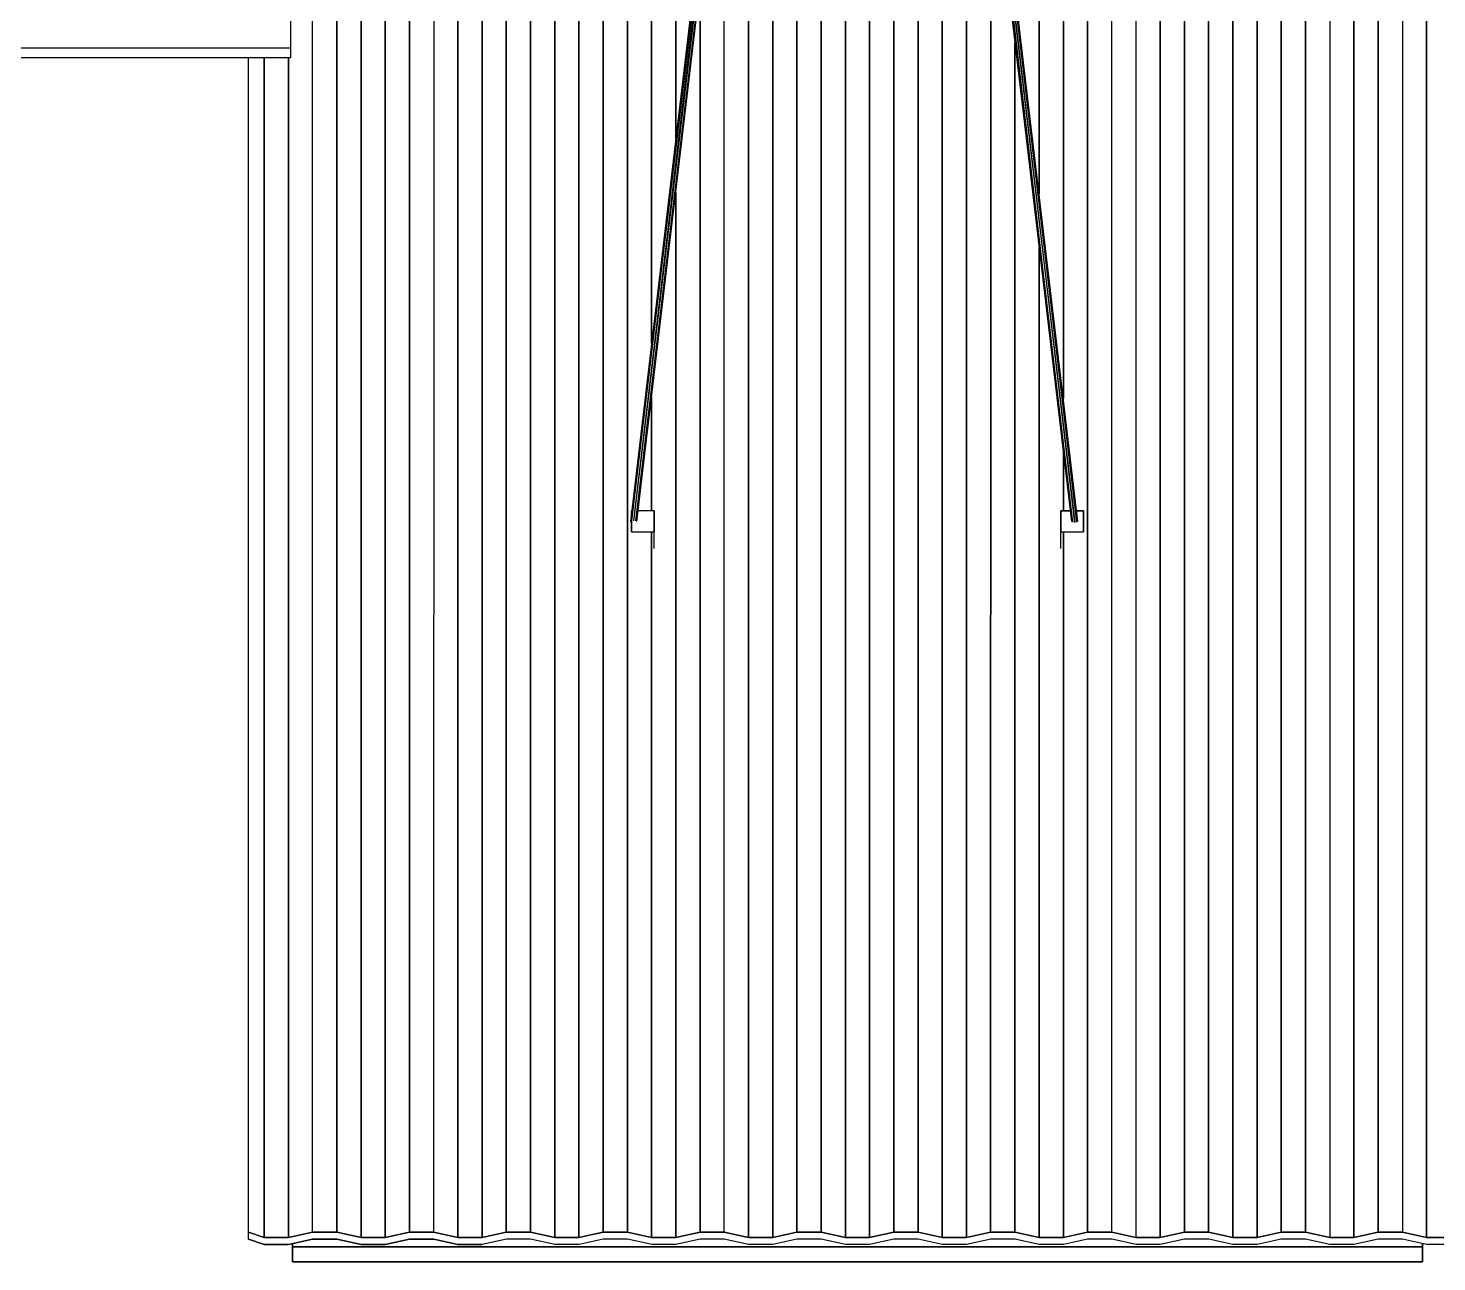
# Model space of a CAD drawing. Extents: x -32 to 51.8, y -51.6 to -5.5.
# Drawn here: x -11.639 to -6.653, y -29.109 to -24.744 of the extents above; entities that cross this region are included whole.
import ezdxf

# ---------------------------------------------------------------- set-up
doc = ezdxf.new("R2010")
doc.units = 0
doc.header["$MEASUREMENT"] = 0
doc.layers.get('0').update_dxf_attribs({"linetype": 'CONTINUOUS'})
doc.layers.add('hachures', color=5, linetype='CONTINUOUS')

msp = doc.modelspace()

# ---------------------------------------------------------------- linework, layer by layer
for p, q in [((-8.5805, -21.0387), (-7.9345, -26.4924)), ((-7.9424, -26.4916), (-8.5805, -21.0387)), ((-8.8629, -21.0532), (-9.5065, -26.4895)), ((-8.8602, -21.0532), (-9.5065, -26.4895)), ((-9.5032, -26.4875), (-8.8525, -21.0532)), ((-8.8601, -21.0532), (-9.5032, -26.4875)), ((-9.4953, -26.4866), (-8.8443, -21.0532)), ((-9.4953, -26.4866), (-8.8524, -21.0532)), ((-9.4873, -26.4875), (-8.8404, -21.0532)), ((-8.8442, -21.0532), (-9.4873, -26.4875)), ((-9.484, -26.4895), (-8.8404, -21.0532)), ((-8.5892, -21.0532), (-7.9457, -26.4895)), ((-8.5865, -21.0532), (-7.9424, -26.4916)), ((-8.5865, -21.0532), (-7.9457, -26.4895)), ((-7.9345, -26.4924), (-8.5707, -21.0532)), ((-7.9265, -26.4916), (-8.5706, -21.0532)), ((-7.9265, -26.4916), (-8.5668, -21.0532)), ((-7.9232, -26.4895), (-8.5667, -21.0532)), ((-10.71, -24.651), (-10.71, -24.8128)), ((-14.63, -24.8128), (-10.79, -24.8128)), ((-10.79, -24.8128), (-10.71, -24.8128)), ((-10.71, -24.8128), (-10.71, -24.8484)), ((-10.79, -24.8484), (-14.63, -24.8484)), ((-10.8587, -29.0038), (-10.8587, -24.8484)), ((-10.71, -24.8484), (-10.79, -24.8484)), ((-9.4319, -26.4515), (-9.4319, -26.0495)), ((-7.9748, -26.4515), (-7.9748, -26.2437)), ((-9.502, -26.4515), (-9.5034, -26.4515)), ((-9.5034, -26.4629), (-9.5034, -26.4515)), ((-9.5034, -26.4515), (-9.5034, -26.4629)), ((-9.5034, -26.5264), (-9.5034, -26.463)), ((-9.5034, -26.463), (-9.5034, -26.5264)), ((-9.4234, -26.4515), (-9.4795, -26.4515)), ((-9.4234, -26.4515), (-9.4234, -26.5264)), ((-9.4234, -26.5264), (-9.4234, -26.4515)), ((-7.9502, -26.4515), (-7.9834, -26.4515)), ((-7.9834, -26.5264), (-7.9834, -26.4515)), ((-7.9834, -26.4515), (-7.9502, -26.4515)), ((-7.9834, -26.5102), (-7.9834, -26.4515)), ((-7.9834, -26.4515), (-7.9834, -26.5264)), ((-7.9034, -26.4515), (-7.9277, -26.4515)), ((-7.9277, -26.4515), (-7.9034, -26.4515)), ((-7.9034, -26.4515), (-7.9034, -26.5264)), ((-7.9034, -26.5264), (-7.9034, -26.4515)), ((-9.5065, -26.4895), (-9.5034, -26.4876)), ((-9.5065, -26.4895), (-9.5034, -26.4887)), ((-9.5034, -26.4914), (-9.5065, -26.4895)), ((-9.5034, -26.5264), (-9.4234, -26.5264)), ((-9.4234, -26.5851), (-9.4234, -26.5264)), ((-7.9834, -26.5851), (-7.9834, -26.5264)), ((-7.9834, -26.5264), (-7.9034, -26.5264)), ((-10.8586, -29.0284), (-10.8587, -29.0038)), ((-10.8034, -29.023), (-10.8587, -29.0038)), ((-10.8587, -29.0038), (-10.8034, -29.023)), ((-10.632, -29.0038), (-10.7177, -29.023)), ((-10.7177, -29.023), (-10.632, -29.0038)), ((-10.5462, -29.0038), (-10.632, -29.0038)), ((-10.632, -29.0038), (-10.5462, -29.0038)), ((-10.6318, -29.0038), (-10.6318, -29.0038)), ((-10.6318, -29.0038), (-10.6318, -29.0038)), ((-10.4605, -29.023), (-10.5462, -29.0038)), ((-10.5462, -29.0038), (-10.4605, -29.023)), ((-10.5461, -29.0038), (-10.5461, -29.0039)), ((-10.5461, -29.0039), (-10.5461, -29.0038)), ((-10.2891, -29.0038), (-10.3748, -29.023)), ((-10.3748, -29.023), (-10.2891, -29.0038)), ((-10.2034, -29.0038), (-10.2891, -29.0038)), ((-10.2891, -29.0038), (-10.2034, -29.0038)), ((-10.289, -29.0038), (-10.289, -29.0038)), ((-10.289, -29.0038), (-10.289, -29.0038)), ((-10.1177, -29.023), (-10.2034, -29.0038)), ((-10.2034, -29.0038), (-10.1177, -29.023)), ((-10.2033, -29.0039), (-10.2033, -29.0039)), ((-10.2033, -29.0039), (-10.2033, -29.0039)), ((-9.9462, -29.0038), (-10.032, -29.023)), ((-10.032, -29.023), (-9.9462, -29.0038)), ((-9.8605, -29.0038), (-9.9462, -29.0038)), ((-9.9462, -29.0038), (-9.8605, -29.0039)), ((-9.9461, -29.0038), (-9.9461, -29.0038)), ((-9.7748, -29.023), (-9.8605, -29.0038)), ((-9.8605, -29.0039), (-9.7748, -29.023)), ((-9.8604, -29.0039), (-9.8604, -29.0039)), ((-9.8604, -29.0039), (-9.8604, -29.0039)), ((-9.6034, -29.0038), (-9.6891, -29.023)), ((-9.6891, -29.023), (-9.6034, -29.0039)), ((-9.5177, -29.0038), (-9.6034, -29.0038)), ((-9.6034, -29.0039), (-9.5177, -29.0039)), ((-9.6033, -29.0038), (-9.6033, -29.0039)), ((-9.6033, -29.0039), (-9.6033, -29.0038)), ((-9.432, -29.023), (-9.5177, -29.0038)), ((-9.5177, -29.0039), (-9.432, -29.023)), ((-9.5176, -29.0039), (-9.5176, -29.0039)), ((-9.5176, -29.0039), (-9.5176, -29.0039)), ((-9.2605, -29.0038), (-9.3462, -29.023)), ((-9.3462, -29.023), (-9.2605, -29.0039)), ((-9.1748, -29.0038), (-9.2605, -29.0038)), ((-9.2605, -29.0039), (-9.1748, -29.0039)), ((-9.2604, -29.0038), (-9.2604, -29.0039)), ((-9.2604, -29.0039), (-9.2604, -29.0038)), ((-9.0891, -29.023), (-9.1748, -29.0038)), ((-9.1748, -29.0039), (-9.0891, -29.0231)), ((-9.1747, -29.0039), (-9.1747, -29.0039)), ((-9.1747, -29.0039), (-9.1747, -29.0039)), ((-8.9177, -29.0038), (-9.0034, -29.023)), ((-9.0034, -29.0231), (-8.9177, -29.0039)), ((-8.832, -29.0038), (-8.9177, -29.0038)), ((-8.9177, -29.0039), (-8.832, -29.0039)), ((-8.9176, -29.0038), (-8.9176, -29.0039)), ((-8.9176, -29.0039), (-8.9176, -29.0038)), ((-8.7462, -29.023), (-8.832, -29.0038)), ((-8.832, -29.0039), (-8.7462, -29.0231)), ((-8.8318, -29.0039), (-8.8318, -29.0039)), ((-8.8318, -29.0039), (-8.8318, -29.0039)), ((-8.5748, -29.0038), (-8.6605, -29.023)), ((-8.6605, -29.0231), (-8.5748, -29.0039)), ((-8.4891, -29.0038), (-8.5748, -29.0038)), ((-8.5748, -29.0039), (-8.4891, -29.0039)), ((-8.5747, -29.0038), (-8.5747, -29.0039)), ((-8.5747, -29.0039), (-8.5747, -29.0038)), ((-8.4034, -29.023), (-8.4891, -29.0038)), ((-8.4891, -29.0039), (-8.4034, -29.0231)), ((-8.489, -29.0039), (-8.489, -29.0039)), ((-8.489, -29.0039), (-8.489, -29.0039)), ((-8.232, -29.0038), (-8.3177, -29.023)), ((-8.3177, -29.0231), (-8.232, -29.0039)), ((-8.1462, -29.0038), (-8.232, -29.0038)), ((-8.232, -29.0039), (-8.1462, -29.0039)), ((-8.2318, -29.0038), (-8.2318, -29.0039)), ((-8.2318, -29.0039), (-8.2318, -29.0038)), ((-8.0605, -29.023), (-8.1462, -29.0038)), ((-8.1462, -29.0039), (-8.0605, -29.0231)), ((-8.1461, -29.0039), (-8.1461, -29.0039)), ((-8.1461, -29.0039), (-8.1461, -29.0039)), ((-7.8891, -29.0038), (-7.9748, -29.023)), ((-7.9748, -29.0231), (-7.8891, -29.0039)), ((-7.8034, -29.0038), (-7.8891, -29.0038)), ((-7.8891, -29.0039), (-7.8034, -29.0039)), ((-7.889, -29.0038), (-7.889, -29.0039)), ((-7.889, -29.0039), (-7.889, -29.0038)), ((-7.7177, -29.023), (-7.8034, -29.0038)), ((-7.8034, -29.0039), (-7.7177, -29.0231)), ((-7.8033, -29.0039), (-7.8033, -29.0039)), ((-7.8033, -29.0039), (-7.8033, -29.0039)), ((-7.5462, -29.0038), (-7.632, -29.023)), ((-7.632, -29.0231), (-7.5462, -29.0039)), ((-7.4605, -29.0038), (-7.5462, -29.0038)), ((-7.5462, -29.0039), (-7.4605, -29.0039)), ((-7.5461, -29.0038), (-7.5461, -29.0039)), ((-7.5461, -29.0039), (-7.5461, -29.0038)), ((-7.3748, -29.023), (-7.4605, -29.0038)), ((-7.4605, -29.0039), (-7.3748, -29.0231)), ((-7.4604, -29.0039), (-7.4604, -29.004)), ((-7.4604, -29.004), (-7.4604, -29.0039)), ((-7.2034, -29.0038), (-7.2891, -29.023)), ((-7.2891, -29.0231), (-7.2034, -29.0039)), ((-7.1177, -29.0039), (-7.2034, -29.0038)), ((-7.2034, -29.0039), (-7.1177, -29.0039)), ((-7.2033, -29.0038), (-7.2033, -29.0039)), ((-7.2033, -29.0039), (-7.2033, -29.0038)), ((-7.032, -29.023), (-7.1177, -29.0039)), ((-7.1177, -29.0039), (-7.032, -29.0231)), ((-7.1176, -29.0039), (-7.1176, -29.004)), ((-7.1176, -29.004), (-7.1176, -29.0039)), ((-6.8605, -29.0039), (-6.9462, -29.023)), ((-6.9462, -29.0231), (-6.8605, -29.004)), ((-6.7748, -29.0039), (-6.8605, -29.0039)), ((-6.8605, -29.004), (-6.7748, -29.004)), ((-6.8604, -29.004), (-6.8604, -29.0039)), ((-6.8604, -29.0039), (-6.8604, -29.004)), ((-6.6891, -29.023), (-6.7748, -29.0039)), ((-6.7748, -29.004), (-6.6891, -29.0231)), ((-6.7747, -29.004), (-6.7747, -29.0039)), ((-6.7747, -29.0039), (-6.7747, -29.004)), ((-10.8586, -29.0284), (-10.8033, -29.0476)), ((-10.8033, -29.0476), (-10.8586, -29.0284)), ((-10.8034, -29.023), (-10.7177, -29.023)), ((-10.7177, -29.023), (-10.8034, -29.023)), ((-10.8033, -29.023), (-10.8033, -29.023)), ((-10.8033, -29.023), (-10.8033, -29.023)), ((-10.8033, -29.0476), (-10.7176, -29.0476)), ((-10.7176, -29.0476), (-10.8033, -29.0476)), ((-10.7176, -29.023), (-10.7176, -29.023)), ((-10.7176, -29.0476), (-10.6318, -29.0284)), ((-10.6318, -29.0284), (-10.7176, -29.0476)), ((-10.7034, -29.0444), (-10.7034, -29.0564)), ((-10.7034, -29.0564), (-10.7034, -29.0444)), ((-10.7034, -29.0564), (-10.7034, -29.0444)), ((-10.6234, -29.0564), (-10.7034, -29.0564)), ((-10.7034, -29.0564), (-10.7034, -29.109)), ((-10.6234, -29.0564), (-10.7034, -29.0564)), ((-10.7034, -29.1091), (-10.7034, -29.0564)), ((-10.7034, -29.0564), (-10.6234, -29.0564)), ((-10.7033, -29.0444), (-10.7033, -29.0564)), ((-10.7033, -29.0564), (-10.7033, -29.109)), ((-10.6318, -29.0284), (-10.5461, -29.0284)), ((-10.5461, -29.0284), (-10.6318, -29.0284)), ((-6.7834, -29.0564), (-10.6234, -29.0564)), ((-6.7834, -29.0564), (-10.6234, -29.0564)), ((-10.6234, -29.0564), (-6.7834, -29.0564)), ((-10.5461, -29.0284), (-10.4604, -29.0476)), ((-10.4604, -29.0476), (-10.5461, -29.0284)), ((-10.3748, -29.023), (-10.4605, -29.023)), ((-10.4605, -29.023), (-10.3748, -29.023)), ((-10.4604, -29.023), (-10.4604, -29.023)), ((-10.4604, -29.023), (-10.4604, -29.023)), ((-10.4604, -29.0476), (-10.3747, -29.0476)), ((-10.3747, -29.0476), (-10.4604, -29.0476)), ((-10.3747, -29.023), (-10.3747, -29.023)), ((-10.3747, -29.0476), (-10.289, -29.0284)), ((-10.289, -29.0284), (-10.3747, -29.0476)), ((-10.289, -29.0284), (-10.2033, -29.0284)), ((-10.2033, -29.0284), (-10.289, -29.0284)), ((-10.2033, -29.0284), (-10.1176, -29.0476)), ((-10.1176, -29.0476), (-10.2033, -29.0284)), ((-10.032, -29.023), (-10.1177, -29.023)), ((-10.1177, -29.023), (-10.032, -29.023)), ((-10.1176, -29.023), (-10.1176, -29.023)), ((-10.1176, -29.023), (-10.1176, -29.023)), ((-10.1176, -29.0476), (-10.0318, -29.0476)), ((-10.0318, -29.0476), (-10.1176, -29.0476)), ((-10.0318, -29.023), (-10.0318, -29.023)), ((-9.9461, -29.0284), (-10.0318, -29.0476)), ((-9.8604, -29.0284), (-9.9461, -29.0284)), ((-9.7747, -29.0476), (-9.8604, -29.0284)), ((-9.6891, -29.023), (-9.7748, -29.023)), ((-9.7748, -29.023), (-9.6891, -29.023)), ((-9.7747, -29.023), (-9.7747, -29.023)), ((-9.7747, -29.023), (-9.7747, -29.023)), ((-9.689, -29.0476), (-9.7747, -29.0476)), ((-9.689, -29.023), (-9.689, -29.023)), ((-9.689, -29.023), (-9.689, -29.023)), ((-9.6033, -29.0284), (-9.689, -29.0476)), ((-9.5176, -29.0284), (-9.6033, -29.0284)), ((-9.4318, -29.0476), (-9.5176, -29.0284)), ((-9.3462, -29.023), (-9.432, -29.023)), ((-9.432, -29.023), (-9.3462, -29.023)), ((-9.4318, -29.023), (-9.4318, -29.023)), ((-9.4318, -29.023), (-9.4318, -29.023)), ((-9.3461, -29.0476), (-9.4318, -29.0476)), ((-9.3461, -29.023), (-9.3461, -29.023)), ((-9.2604, -29.0285), (-9.3461, -29.0476)), ((-9.1747, -29.0285), (-9.2604, -29.0285)), ((-9.089, -29.0476), (-9.1747, -29.0285)), ((-9.0034, -29.023), (-9.0891, -29.023)), ((-9.0891, -29.0231), (-9.0034, -29.0231)), ((-9.089, -29.023), (-9.089, -29.0231)), ((-9.089, -29.0231), (-9.089, -29.023)), ((-9.0033, -29.0476), (-9.089, -29.0476)), ((-9.0033, -29.023), (-9.0033, -29.023)), ((-9.0033, -29.023), (-9.0033, -29.023)), ((-8.9176, -29.0285), (-9.0033, -29.0476)), ((-8.8318, -29.0285), (-8.9176, -29.0285)), ((-8.7461, -29.0476), (-8.8318, -29.0285)), ((-8.6605, -29.023), (-8.7462, -29.023)), ((-8.7462, -29.0231), (-8.6605, -29.0231)), ((-8.7461, -29.023), (-8.7461, -29.0231)), ((-8.7461, -29.0231), (-8.7461, -29.023)), ((-8.6604, -29.0477), (-8.7461, -29.0476)), ((-8.6604, -29.023), (-8.6604, -29.023)), ((-8.5747, -29.0285), (-8.6604, -29.0477)), ((-8.489, -29.0285), (-8.5747, -29.0285)), ((-8.4033, -29.0477), (-8.489, -29.0285)), ((-8.3177, -29.023), (-8.4034, -29.023)), ((-8.4034, -29.0231), (-8.3177, -29.0231)), ((-8.4033, -29.023), (-8.4033, -29.0231)), ((-8.4033, -29.0231), (-8.4033, -29.023)), ((-8.3176, -29.0477), (-8.4033, -29.0477)), ((-8.3176, -29.023), (-8.3176, -29.0231)), ((-8.3176, -29.0231), (-8.3176, -29.023)), ((-8.2318, -29.0285), (-8.3176, -29.0477)), ((-8.1461, -29.0285), (-8.2318, -29.0285)), ((-8.0604, -29.0477), (-8.1461, -29.0285)), ((-7.9748, -29.023), (-8.0605, -29.023)), ((-8.0605, -29.0231), (-7.9748, -29.0231)), ((-8.0604, -29.023), (-8.0604, -29.0231)), ((-8.0604, -29.0231), (-8.0604, -29.023)), ((-7.9747, -29.0477), (-8.0604, -29.0477)), ((-7.9747, -29.023), (-7.9747, -29.0231)), ((-7.9747, -29.0231), (-7.9747, -29.023)), ((-7.889, -29.0285), (-7.9747, -29.0477)), ((-7.8033, -29.0285), (-7.889, -29.0285)), ((-7.7176, -29.0477), (-7.8033, -29.0285)), ((-7.632, -29.023), (-7.7177, -29.023)), ((-7.7177, -29.0231), (-7.632, -29.0231)), ((-7.7176, -29.023), (-7.7176, -29.0231)), ((-7.7176, -29.0231), (-7.7176, -29.023)), ((-7.6318, -29.0477), (-7.7176, -29.0477)), ((-7.6318, -29.023), (-7.6318, -29.0231)), ((-7.6318, -29.0231), (-7.6318, -29.023)), ((-7.5461, -29.0285), (-7.6318, -29.0477)), ((-7.4604, -29.0285), (-7.5461, -29.0285)), ((-7.3747, -29.0477), (-7.4604, -29.0285)), ((-7.2891, -29.023), (-7.3748, -29.023)), ((-7.3748, -29.0231), (-7.2891, -29.0231)), ((-7.3747, -29.023), (-7.3747, -29.0231)), ((-7.3747, -29.0231), (-7.3747, -29.023)), ((-7.289, -29.0477), (-7.3747, -29.0477)), ((-7.289, -29.023), (-7.289, -29.0231)), ((-7.289, -29.0231), (-7.289, -29.023)), ((-7.2033, -29.0285), (-7.289, -29.0477)), ((-7.1176, -29.0285), (-7.2033, -29.0285)), ((-7.0318, -29.0477), (-7.1176, -29.0285)), ((-6.9462, -29.023), (-7.032, -29.023)), ((-7.032, -29.0231), (-6.9462, -29.0231)), ((-7.0318, -29.023), (-7.0318, -29.0231)), ((-6.9461, -29.0477), (-7.0318, -29.0477)), ((-6.9461, -29.0231), (-6.9461, -29.023)), ((-6.9461, -29.023), (-6.9461, -29.0231)), ((-6.8604, -29.0285), (-6.9461, -29.0477)), ((-6.7747, -29.0285), (-6.8604, -29.0285)), ((-6.7034, -29.0564), (-6.7834, -29.0564)), ((-6.7034, -29.0564), (-6.7834, -29.0564)), ((-6.7834, -29.0564), (-6.7034, -29.0564)), ((-6.689, -29.0477), (-6.7747, -29.0285)), ((-6.7034, -29.0445), (-6.7034, -29.0564)), ((-6.7034, -29.0564), (-6.7034, -29.0445)), ((-6.7034, -29.1091), (-6.7034, -29.0564)), ((-6.7034, -29.0564), (-6.7034, -29.1091)), ((-6.7033, -29.0445), (-6.7033, -29.1091)), ((-6.7033, -29.0564), (-6.7033, -29.0445)), ((-6.7033, -29.1091), (-6.7033, -29.0564)), ((-6.6034, -29.023), (-6.6891, -29.023)), ((-6.6891, -29.0231), (-6.6034, -29.0231)), ((-6.689, -29.0231), (-6.689, -29.023)), ((-6.689, -29.023), (-6.689, -29.0231)), ((-6.6033, -29.0477), (-6.689, -29.0477)), ((-10.7034, -29.109), (-10.6234, -29.109)), ((-10.7034, -29.109), (-10.6234, -29.109)), ((-10.6234, -29.1091), (-10.7034, -29.1091)), ((-10.6234, -29.109), (-6.7834, -29.1091)), ((-6.7834, -29.1091), (-10.6234, -29.109)), ((-6.7834, -29.1091), (-10.6234, -29.1091)), ((-6.7834, -29.1091), (-6.7034, -29.1091)), ((-6.7034, -29.1091), (-6.7834, -29.1091)), ((-6.7034, -29.1091), (-6.7834, -29.1091)), ((-6.7034, -29.1091), (-6.7034, -29.1091))]:
    msp.add_line(p, q)
at = {"layer": 'hachures'}
for p, q in [((-10.5462, -29.0038), (-10.5462, -21.4402)), ((-10.5462, -21.4402), (-10.5462, -29.0038)), ((-10.4605, -29.023), (-10.4605, -21.4594)), ((-10.4605, -21.4594), (-10.4605, -29.023)), ((-10.3748, -29.023), (-10.3748, -21.4594)), ((-10.3748, -21.4594), (-10.3748, -29.023)), ((-10.2891, -29.0038), (-10.289, -21.4402)), ((-10.289, -21.4402), (-10.2891, -29.0038)), ((-10.2033, -21.4402), (-10.2034, -29.0038)), ((-10.1177, -29.023), (-10.1176, -21.4594)), ((-10.1176, -21.4594), (-10.1177, -29.023)), ((-10.032, -29.023), (-10.0319, -21.4594)), ((-10.0319, -21.4594), (-10.032, -29.023)), ((-9.9462, -29.0038), (-9.9462, -21.4402)), ((-9.9462, -21.4402), (-9.9462, -29.0038)), ((-9.8605, -29.0038), (-9.8605, -21.4402)), ((-9.8605, -21.4402), (-9.8605, -29.0038)), ((-9.7748, -29.023), (-9.7748, -21.4594)), ((-9.7748, -21.4594), (-9.7748, -29.023)), ((-9.6891, -29.023), (-9.689, -21.4594)), ((-9.689, -21.4594), (-9.6891, -29.023)), ((-9.6034, -29.0038), (-9.6033, -21.4402)), ((-9.6033, -21.4402), (-9.6034, -29.0038)), ((-9.5177, -29.0038), (-9.5176, -21.4402)), ((-9.5176, -21.4402), (-9.5177, -29.0038)), ((-9.4319, -25.8596), (-9.4319, -21.4594)), ((-9.4319, -21.4594), (-9.4319, -25.8596)), ((-9.3462, -25.1355), (-9.3462, -21.4594)), ((-9.3462, -21.4594), (-9.3462, -25.1355)), ((-8.832, -29.0038), (-8.8319, -21.4402)), ((-8.8319, -21.4402), (-8.832, -29.0038)), ((-8.7462, -29.023), (-8.7462, -21.4594)), ((-8.7462, -21.4594), (-8.7462, -29.023)), ((-8.6605, -29.023), (-8.6605, -21.4594)), ((-8.6605, -21.4594), (-8.6605, -29.023)), ((-8.5748, -29.0038), (-8.5748, -21.4402)), ((-8.5748, -21.4402), (-8.5748, -29.0038)), ((-8.0605, -25.3297), (-8.0605, -21.4594)), ((-8.0605, -21.4594), (-8.0605, -25.3297)), ((-7.9748, -26.0538), (-7.9748, -21.4594)), ((-7.9748, -21.4594), (-7.9748, -26.0538)), ((-7.8891, -29.0038), (-7.889, -21.4402)), ((-7.889, -21.4402), (-7.8891, -29.0038)), ((-7.8034, -29.0038), (-7.8033, -21.4402)), ((-7.7176, -21.4594), (-7.7177, -29.023)), ((-7.632, -29.023), (-7.6319, -21.4594)), ((-7.6319, -21.4594), (-7.632, -29.023)), ((-7.5462, -29.0038), (-7.5462, -21.4402)), ((-7.5462, -21.4402), (-7.5462, -29.0038)), ((-7.4605, -29.0038), (-7.4605, -21.4402)), ((-7.4605, -21.4402), (-7.4605, -29.0038)), ((-7.3748, -29.023), (-7.3748, -21.4594)), ((-7.3748, -21.4594), (-7.3748, -29.023)), ((-7.2891, -29.023), (-7.289, -21.4594)), ((-7.289, -21.4594), (-7.2891, -29.023)), ((-7.2034, -29.0038), (-7.2033, -21.4402)), ((-7.2033, -21.4402), (-7.2034, -29.0038)), ((-7.1177, -29.0039), (-7.1176, -21.4402)), ((-7.1176, -21.4402), (-7.1177, -29.0039)), ((-7.0319, -21.4594), (-7.032, -29.023)), ((-6.9462, -21.4594), (-6.9462, -29.023)), ((-6.9462, -29.023), (-6.9462, -21.4594)), ((-8.9177, -29.0038), (-8.9176, -21.7054)), ((-8.9176, -21.7054), (-8.9177, -29.0038)), ((-8.4891, -29.0038), (-8.489, -21.8995)), ((-8.489, -21.8995), (-8.4891, -29.0038)), ((-6.7748, -22.3827), (-6.7748, -29.0039)), ((-9.0034, -29.023), (-9.0033, -22.4294)), ((-9.0033, -22.4294), (-9.0034, -29.023)), ((-6.8605, -22.4319), (-6.8605, -29.0039)), ((-6.8605, -29.0039), (-6.8605, -22.4319)), ((-8.4034, -29.023), (-8.4033, -22.6236)), ((-8.4033, -22.6236), (-8.4034, -29.023)), ((-6.6891, -29.023), (-6.6891, -22.609)), ((-6.6891, -22.609), (-6.6891, -29.023)), ((-9.0891, -29.023), (-9.0891, -23.1534)), ((-9.0891, -23.1534), (-9.0891, -29.023)), ((-8.3177, -29.023), (-8.3176, -23.3476)), ((-8.3176, -23.3476), (-8.3177, -29.023)), ((-9.1748, -29.0038), (-9.1748, -23.8775)), ((-8.232, -29.0038), (-8.2319, -24.0716)), ((-8.2319, -24.0716), (-8.232, -29.0038)), ((-9.2605, -29.0038), (-9.2605, -24.6015)), ((-9.2605, -24.6015), (-9.2605, -29.0038)), ((-10.632, -29.0038), (-10.6319, -24.6429)), ((-8.1462, -29.0038), (-8.1462, -24.7957)), ((-8.1462, -24.7957), (-8.1462, -29.0038)), ((-10.8034, -24.8484), (-10.8034, -29.023)), ((-10.8034, -29.023), (-10.8034, -24.8484)), ((-10.7177, -29.023), (-10.7176, -24.8484)), ((-10.7176, -24.8484), (-10.7177, -29.023)), ((-9.3462, -29.023), (-9.3462, -25.3255)), ((-9.3462, -25.3255), (-9.3462, -29.023)), ((-8.0605, -29.023), (-8.0605, -25.5197)), ((-8.0605, -25.5197), (-8.0605, -29.023)), ((-9.4319, -26.0495), (-9.4319, -26.4515)), ((-7.9748, -26.2437), (-7.9748, -26.4515)), ((-9.432, -29.023), (-9.4319, -26.5264)), ((-9.4319, -26.5264), (-9.432, -29.023)), ((-7.9748, -29.023), (-7.9748, -26.5264)), ((-7.9748, -26.5264), (-7.9748, -29.023))]:
    msp.add_line(p, q, dxfattribs=at)

doc.saveas('drawing.dxf')
